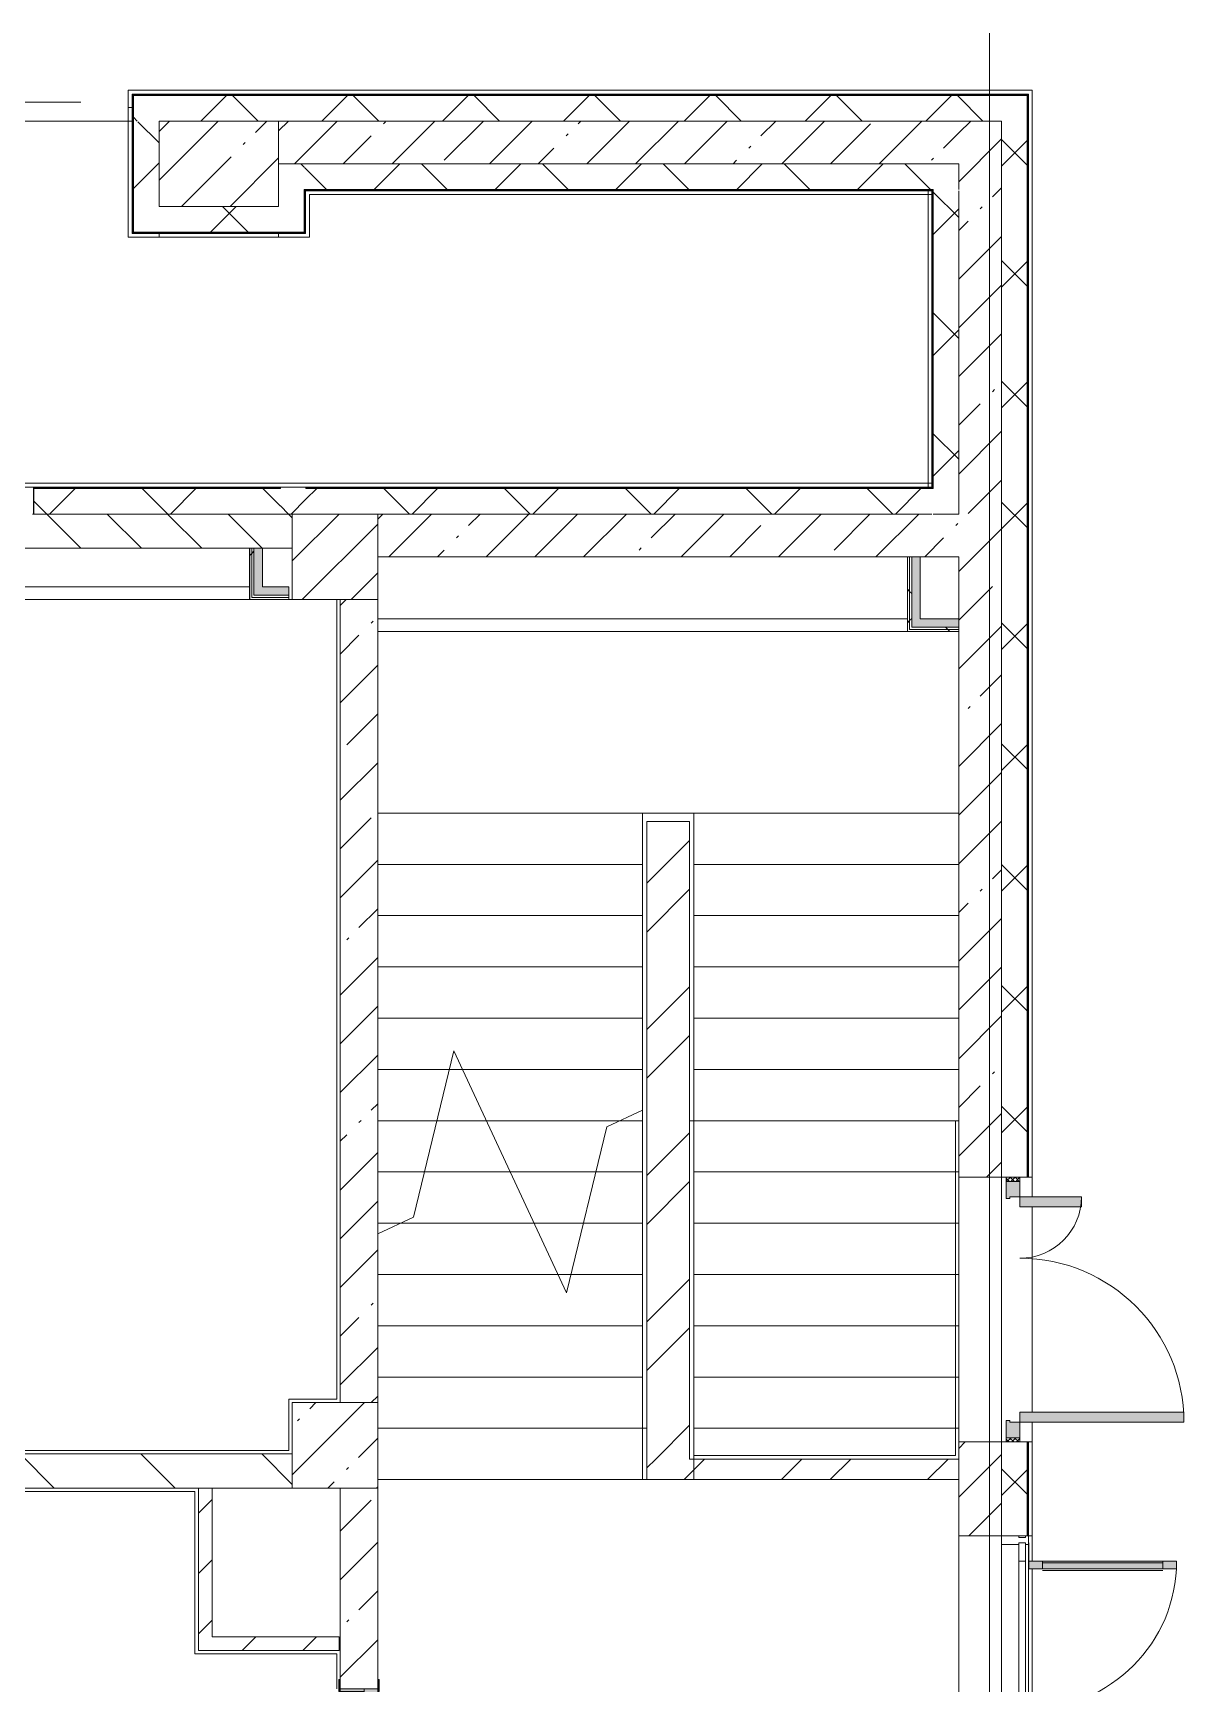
# Model space of a CAD drawing. Header units: millimetres. Extents: x -7229 to 193500, y -8553 to 29000.
# Drawn here: x 119412 to 126148, y 12254 to 21915 of the extents above; entities that cross this region are included whole.
import ezdxf

# ---------------------------------------------------------------- set-up
doc = ezdxf.new("R2010")
doc.units = ezdxf.units.MM
doc.linetypes.add('200_ШТРИХ__ш1_п0_6_', pattern=[800, 500, -300])
for name, color, linetype, lineweight, true_color in [('A-DETL-GENF-3', 7, 'Continuous', 5, 0xaaaaaa), ('A-DETL-GENF-4', 7, 'Continuous', 5, 0xe2e2e2), ('A-DOOR-1', 7, 'Continuous', 5, 0xaaaaaa), ('A-DOOR-2', 7, 'Continuous', 5, 0xe2e2e2), ('A-DOOR-FRAM-1', 7, 'Continuous', 5, 0xe2e2e2), ('A-DOOR-FRAM-2', 7, 'Continuous', 5, 0xaaaaaa), ('A-FLOR-1', 7, 'Continuous', 5, 0xaaaaaa), ('I-WALL-1', 7, 'Continuous', 5, 0xe7e7e7)]:
    doc.layers.add(name, color=color, linetype=linetype, lineweight=lineweight, true_color=true_color)
for name, color, linetype, lineweight in [('A-DETL-MBND-1', 7, '200_ШТРИХ__ш1_п0_6_', 9), ('A-GLAZ-CWMG', 7, 'Continuous', 5), ('A-WALL', 7, 'Continuous', 5), ('A-WALL-1', 7, 'Continuous', 9), ('I-WALL', 7, 'Continuous', 5), ('S-COLS', 7, 'Continuous', 5), ('S-STRS', 7, 'Continuous', 5), ('S-STRS-MBND', 7, 'Continuous', 5), ('Оси', 7, 'Continuous', 9)]:
    doc.layers.add(name, color=color, linetype=linetype, lineweight=lineweight)
pattern_1 = [(45, (0, 0), (-353.5534, 353.5534), []), (135, (0, 0), (-353.5534, -353.5534), [])]
pattern_2 = [(45, (0, 0), (-285.1231, 285.1231), []), (45, (285.12, 0), (-285.1231, 285.1231), [504.031, -100.806, 16.764, -84.042])]
pattern_3 = [(45, (0, 0), (-427.6843, 427.6843), []), (45, (285.1, 0), (-427.6843, 427.6843), [])]
pattern_4 = [(45, (0, 0), (-176.7767, 176.7767), [])]
pattern_5 = [(45, (0, 0), (-530.33, 530.33), []), (135, (0, 0), (-530.33, -530.33), [])]

# ---------------------------------------------------------------- blocks, each defined once
blk = doc.blocks.new('110_Дверь_СКБ_2Ст - Д-1_л_Лестничная клетка EIS60 2-32142534-1_2_1_птичка зашивка')
at = {"layer": 'A-DOOR-2'}
for points in [[(662.5, 1010), (612.5, 1010), (612.5, 110), (662.5, 110), (662.5, 786.4)], [(-637.5, 510), (-637.5, 110), (-587.5, 110), (-587.5, 510)], [(712.4, 30), (697.5, 30), (699.6, -110), (712.5, -110), (712.5, 30)]]:
    blk.add_hatch(color=256, dxfattribs=at).paths.add_polyline_path(points)
h = blk.add_hatch(color=256, dxfattribs=at)
h.paths.add_polyline_path([(662.5, 110), (662.5, 60), (652.5, 60), (652.5, 30), (712.5, 32.6), (712.5, 110)])
h.paths.add_polyline_path([(-637.5, 110), (-687.5, 110), (-687.2, 30), (-627.5, 35.6), (-627.5, 60), (-637.5, 60), (-637.5, 104.8)])
at = {"layer": 'A-DOOR-FRAM-1'}
for points in [[(-672.5, 118), (-742.5, 118), (-742.5, 110), (-672.5, 110)], [(729.9, 118), (697.5, 118), (697.5, 110), (767.5, 110), (767.5, 118)], [(-672.5, 30), (-687.5, 30), (-687.4, -110), (-672.5, -110), (-672.5, -21.5)], [(-687.4, -110), (-742.5, -110.2), (-742.5, -118), (-672.5, -118), (-674.5, -110)], [(767.5, -110), (697.5, -110), (698.9, -118), (767.5, -118)]]:
    blk.add_hatch(color=256, dxfattribs=at).paths.add_polyline_path(points)
at = {"layer": 'A-DOOR-1'}
for p, q in [((662.5, 1010), (612.5, 1010)), ((612.5, 1010), (612.5, 110)), ((662.5, 110), (662.5, 1010)), ((-637.5, 510), (-637.5, 110)), ((-587.5, 510), (-637.5, 510)), ((-587.5, 110), (-587.5, 510)), ((-637.5, 110), (-587.5, 110)), ((612.5, 110), (662.5, 110))]:
    blk.add_line(p, q, dxfattribs=at)
for centre, radius, start, end in [((662.5, 110), 900, 90, 180), ((-637.5, 110), 400, 360, 90)]:
    blk.add_arc(centre, radius, start, end, dxfattribs=at)
at = {"layer": 'A-DOOR-FRAM-2'}
for p, q in [((-672.5, 118), (-742.5, 118)), ((-742.5, 118), (-742.5, 110)), ((-742.5, 110), (-672.5, 110)), ((-637.5, 110), (-687.5, 110)), ((-687.5, 110), (-687.5, 30)), ((-672.5, 110), (-672.5, 118)), ((-637.5, 60), (-637.5, 110)), ((662.5, 110), (662.5, 60)), ((712.5, 110), (662.5, 110)), ((767.5, 118), (697.5, 118)), ((697.5, 118), (697.5, 110)), ((697.5, 110), (767.5, 110)), ((712.5, 30), (712.5, 110)), ((767.5, 110), (767.5, 118)), ((-687.5, 30), (-627.5, 30)), ((-672.5, 30), (-687.5, 30)), ((-687.5, 30), (-687.5, -110)), ((-672.5, -110), (-672.5, 30)), ((-627.5, 60), (-637.5, 60)), ((-627.5, 30), (-627.5, 60)), ((662.5, 60), (652.5, 60)), ((652.5, 60), (652.5, 30)), ((652.5, 30), (712.5, 30)), ((712.5, 30), (697.5, 30)), ((697.5, 30), (697.5, -110)), ((712.5, -110), (712.5, 30)), ((-672.5, -110), (-742.5, -110)), ((-742.5, -110), (-742.5, -118)), ((-742.5, -118), (-672.5, -118)), ((-687.5, -110), (-672.5, -110)), ((-672.5, -118), (-672.5, -110)), ((697.5, -110), (712.5, -110)), ((767.5, -110), (697.5, -110)), ((697.5, -110), (697.5, -118)), ((697.5, -118), (767.5, -118)), ((767.5, -118), (767.5, -110))]:
    blk.add_line(p, q, dxfattribs=at)
blk = doc.blocks.new('BSC_Колонна _Прямоугольная - 700х500-23282984-1_2_1_птичка зашивка')
at = {"layer": 'S-COLS'}
h = blk.add_hatch(dxfattribs=at)
h.set_pattern_fill('FP_89', color=256, style=0, pattern_type=2)
h.set_pattern_definition([(45, (-120500, -21150), (-285.1231, 285.1231), []), (45, (-120214.88, -21150), (-285.1231, 285.1231), [504.031, -100.806, 16.764, -84.042])])
h.paths.add_polyline_path([(350, -250), (350, 250), (-350, 250), (-350, -250)])
for p, q in [((350, 250), (-350, 250)), ((-350, 250), (-350, -250)), ((350, -250), (350, 250)), ((-350, -250), (350, -250))]:
    blk.add_line(p, q, dxfattribs=at)
blk = doc.blocks.new('110_Дверь_СКБ_2Ст_Наружная - ДН-3_1_л__ Двухстворчатая 1200 х2900 из подвала EI30-23667726-1_2_1_птичка зашивка')
at = {"layer": 'A-DOOR-1'}
h = blk.add_hatch(dxfattribs=at)
h.set_pattern_fill('FP_99', color=256, style=0, pattern_type=2)
h.set_pattern_definition([(135, (1526.41, 143.685), (-14.14214, -14.14214), []), (225, (1526.41, 143.685), (14.14214, -14.14214), [])])
h.paths.add_polyline_path([(794.5, -39.5), (794.5, 29), (769.5, 29), (769.9, -51), (794.5, -51)])
at = {"layer": 'A-DOOR-2'}
for points in [[(679.5, 31), (679.5, 989), (619.5, 989), (619.5, 29), (679.5, 29)], [(-580.5, 389), (-640.5, 389), (-640.5, 29), (-580.5, 31), (-580.5, 101)]]:
    blk.add_hatch(color=256, dxfattribs=at).paths.add_polyline_path(points)
h = blk.add_hatch(color=256, dxfattribs=at)
h.paths.add_polyline_path([(769.5, -50.6), (769.5, 29), (679.5, 29), (679.5, -31), (669.5, -31), (669.5, -51), (769.5, -51)])
h.paths.add_polyline_path([(-630.5, -46.7), (-630.5, -31), (-640.5, -31), (-640.5, 29), (-730.5, 29), (-730.5, -51), (-630.5, -51)])
at = {"layer": 'A-DOOR-FRAM-2'}
h = blk.add_hatch(dxfattribs=at)
h.set_pattern_fill('FP_100', color=256, style=0, pattern_type=2)
h.set_pattern_definition([(45, (-596.384, 143.685), (-14.1421, 14.1421), []), (135, (-596.384, 143.685), (-14.1421, -14.1421), [])])
h.paths.add_polyline_path([(-730.5, -51), (-730.5, 29), (-755.5, 29), (-755.5, -51)])
at = {"layer": 'A-DOOR-1'}
for p, q in [((679.5, 989), (619.5, 989)), ((619.5, 989), (619.5, 29)), ((679.5, 29), (679.5, 989)), ((-640.5, 389), (-640.5, 29)), ((-580.5, 389), (-640.5, 389)), ((-580.5, 29), (-580.5, 389)), ((-640.5, 29), (-580.5, 29)), ((619.5, 29), (679.5, 29))]:
    blk.add_line(p, q, dxfattribs=at)
for centre, radius, start, end in [((679.5, 29), 960, 90, 180), ((-640.5, 29), 360, 0, 90)]:
    blk.add_arc(centre, radius, start, end, dxfattribs=at)
at = {"layer": 'A-DOOR-FRAM-2'}
for p, q in [((-730.5, 29), (-755.5, 29)), ((-755.5, 29), (-755.5, -51)), ((-640.5, 29), (-730.5, 29)), ((-730.5, 29), (-730.5, -51)), ((-730.5, -51), (-730.5, 29)), ((-640.5, -31), (-640.5, 29)), ((679.5, 29), (679.5, -31)), ((769.5, 29), (679.5, 29)), ((769.5, -51), (769.5, 29)), ((794.5, 29), (769.5, 29)), ((769.5, 29), (769.5, -51)), ((794.5, -51), (794.5, 29)), ((-755.5, -51), (-730.5, -51)), ((-730.5, -51), (-630.5, -51)), ((-630.5, -31), (-640.5, -31)), ((-630.5, -51), (-630.5, -31)), ((679.5, -31), (669.5, -31)), ((669.5, -31), (669.5, -51)), ((669.5, -51), (769.5, -51)), ((769.5, -51), (794.5, -51))]:
    blk.add_line(p, q, dxfattribs=at)
blk = doc.blocks.new('Прямоугольный импост - Импост структурный с накладкой - 160мм-18691760-1_2_1_птичка зашивка')
at = {"layer": 'A-GLAZ-CWMG'}
for p, q in [((-50, 0), (-50, 17)), ((-50, 17), (0, 17)), ((0, 0), (-10, 0)), ((-10, 0), (-10, -40)), ((0, 17), (0, 0)), ((-50, -140), (-50, -40)), ((-10, -40), (0, -40)), ((0, -40), (0, -140)), ((0, -140), (-50, -140))]:
    blk.add_line(p, q, dxfattribs=at)
blk = doc.blocks.new('Дверь_Витражная_СКБ_2Ст - ВН-6-31912847-1_2_1_птичка зашивка')
at = {"layer": 'A-DETL-GENF-4'}
for points in [[(-643, -39), (-643, -370), (-598, -370), (-598, -20), (-643, -20)], [(562, -20), (562, -884), (607, -884), (607, -20)], [(607, -17), (607, -20), (705, -17)]]:
    blk.add_hatch(color=256, dxfattribs=at).paths.add_polyline_path(points)
at = {"layer": 'A-DETL-GENF-3'}
for p, q in [((-607, -20), (-715, -20)), ((-715, -20), (-607, -20)), ((-598, -20), (-643, -20)), ((-643, -370), (-643, -20)), ((-598, -20), (-643, -20)), ((-643, -20), (-643, -370)), ((-598, -370), (-598, -20)), ((-598, -370), (-598, -20)), ((562, -20), (607, -20)), ((562, -884), (562, -20)), ((562, -20), (562, -884)), ((607, -20), (562, -20)), ((607, -884), (607, -20)), ((607, -884), (607, -20)), ((607, -20), (715, -20)), ((607, -20), (715, -20)), ((-643, -100), (-598, -100)), ((-633, -290), (-633, -100)), ((-589, -290), (-589, -100)), ((553, -804), (553, -100)), ((607, -100), (562, -100)), ((597, -804), (597, -100)), ((-643, -290), (-598, -290)), ((-643, -370), (-598, -370)), ((-643, -370), (-598, -370)), ((607, -804), (562, -804)), ((607, -884), (562, -884)), ((562, -884), (607, -884))]:
    blk.add_line(p, q, dxfattribs=at)
at = {"layer": 'A-DOOR-1'}
for p, q in [((-715, 40), (-607, 40)), ((-715, 0), (-715, 40)), ((-607, 40), (-607, 0)), ((607, 40), (715, 40)), ((607, 0), (607, 40)), ((715, 40), (715, 0)), ((-607, 0), (-715, 0)), ((-607, -370), (-607, -20)), ((715, 0), (607, 0)), ((607, -884), (607, -20))]:
    blk.add_line(p, q, dxfattribs=at)
for centre, radius, start, end in [((-607, -20), 350, 270, 0), ((607, -20), 864, 180, 270)]:
    blk.add_arc(centre, radius, start, end, dxfattribs=at)
blk = doc.blocks.new('Прямоугольный импост - Импост структурный с накладкой - 160мм-23689444-1_2_1_птичка зашивка')
at = {"layer": 'A-GLAZ-CWMG'}
for p, q in [((125081, 13070), (125081, 11660)), ((125238, 13070), (125238, 11660)), ((125181, 12972), (125181, 11758)), ((125221, 12972), (125221, 11758))]:
    blk.add_line(p, q, dxfattribs=at)
blk = doc.blocks.new('BSC_Колонна _Прямоугольная - 500х500-V93-1_2_1_птичка зашивка')
at = {"layer": 'S-COLS'}
h = blk.add_hatch(dxfattribs=at)
h.set_pattern_fill('FP_103', color=256, style=0, pattern_type=2)
h.set_pattern_definition([(45, (-121180, -18850), (-285.1231, 285.1231), []), (45, (-120894.88, -18850), (-285.1231, 285.1231), [504.031, -100.806, 16.764, -84.042])])
h.paths.add_polyline_path([(230, -250), (250, -250), (250, 250), (-250, 250), (-250, -250), (30, -250)])
for p, q in [((250, 250), (-250, 250)), ((-250, 250), (-250, -250)), ((250, -250), (250, 250)), ((-250, -250), (250, -250))]:
    blk.add_line(p, q, dxfattribs=at)
blk = doc.blocks.new('BSC_Колонна _Прямоугольная - 500х500-22291386-1_2_1_птичка зашивка')
at = {"layer": 'S-COLS'}
h = blk.add_hatch(dxfattribs=at)
h.set_pattern_fill('FP_104', color=256, style=0, pattern_type=2)
h.set_pattern_definition([(45, (-121180, -13650), (-285.1231, 285.1231), []), (45, (-120894.88, -13650), (-285.1231, 285.1231), [504.031, -100.806, 16.764, -84.042])])
h.paths.add_polyline_path([(250, -250), (250, 250), (-250, 250), (-250, -250), (109, -250)])
for p, q in [((250, 250), (-250, 250)), ((-250, 250), (-250, -250)), ((250, -250), (250, 250)), ((-250, -250), (250, -250))]:
    blk.add_line(p, q, dxfattribs=at)
blk = doc.blocks.new('BSC_Колонна _Прямоугольная - 500х500-V100-1_2_1_птичка зашивка')
at = {"layer": 'S-COLS'}
for p, q in [((250, 250), (-250, 250)), ((-250, 250), (-250, -250)), ((250, -250), (250, 250)), ((-250, -250), (250, -250))]:
    blk.add_line(p, q, dxfattribs=at)
blk = doc.blocks.new('Зашивка приборов отопления2 - Зашивка приборов отопления-33269377-1_2_1_птичка зашивка')
at = {"layer": 'A-WALL'}
for p, q in [((119410, 18900), (118210, 18900)), ((120680.1, 18675), (120680.1, 18900)), ((118010, 18675), (120680.1, 18675)), ((120680.1, 18675), (118010, 18675)), ((120680.1, 18600), (120680.1, 18675)), ((118010, 18600), (120680.1, 18600))]:
    blk.add_line(p, q, dxfattribs=at)
blk = doc.blocks.new('Зашивка приборов отопления3 - Зашивка приборов отопления-33270266-1_2_1_птичка зашивка')
at = {"layer": 'A-WALL'}
for p, q in [((121430, 18487.5), (124530, 18487.5)), ((124530, 18487.5), (121430, 18487.5)), ((121430, 18412.5), (124530, 18412.5))]:
    blk.add_line(p, q, dxfattribs=at)

msp = doc.modelspace()

# ---------------------------------------------------------------- hatches: boundary and pattern name
at = {"layer": 'A-WALL'}
h = msp.add_hatch(dxfattribs=at)
h.set_pattern_fill('FP_20', color=256, style=0, pattern_type=2)
h.set_pattern_definition(pattern_1)
h.paths.add_polyline_path([(125080, 21400), (125075.6, 21550), (120000, 21550), (120000, 21400), (124830, 21400)])
h = msp.add_hatch(dxfattribs=at)
h.set_pattern_fill('FP_20', color=256, style=0, pattern_type=2)
h.set_pattern_definition(pattern_1)
h.paths.add_polyline_path([(125230, -250), (125230, 7700), (125080, 7700), (125080, -250), (125190, -250)])
h.paths.add_polyline_path([(125230, 8900), (125230, 10820), (125080, 10820), (125080, 8900), (125228.4, 8900)])
h.paths.add_polyline_path([(125230, 13120), (125230, 13670), (125080, 13670), (125080, 13120), (125190, 13120)])
h.paths.add_polyline_path([(125230, 15220), (125230, 21550), (125080, 21550), (125080, 15220), (125190, 15220)])
h = msp.add_hatch(dxfattribs=at)
h.set_pattern_fill('FP_20', color=256, style=0, pattern_type=2)
h.set_pattern_definition(pattern_1)
h.paths.add_polyline_path([(120000, 20750), (120150, 20750), (120150, 21400), (120000, 21395.4), (120000, 20786.2)])
h = msp.add_hatch(dxfattribs=at)
h.set_pattern_fill('FP_20', color=256, style=0, pattern_type=2)
h.set_pattern_definition(pattern_1)
h.paths.add_polyline_path([(120919.2, 20750), (121000, 20750), (121000, 21150), (120850, 21150), (120850, 20750), (120871.6, 20750)])
h = msp.add_hatch(dxfattribs=at)
h.set_pattern_fill('FP_20', color=256, style=0, pattern_type=2)
h.set_pattern_definition(pattern_1)
h.paths.add_polyline_path([(124680, 21000), (124830, 21000), (124830, 21150), (121000, 21150), (121003, 21000), (124627.4, 21000)])
h = msp.add_hatch(dxfattribs=at)
h.set_pattern_fill('FP_20', color=256, style=0, pattern_type=2)
h.set_pattern_definition(pattern_1)
h.paths.add_polyline_path([(124680, 19100), (124830, 19100), (124830, 21000), (124680, 20997), (124680, 19250)])
h = msp.add_hatch(dxfattribs=at)
h.set_pattern_fill('FP_20', color=256, style=0, pattern_type=2)
h.set_pattern_definition(pattern_1)
h.paths.add_polyline_path([(120850, 20750), (120850, 20900), (120150, 20900), (120150, 20750)])
h = msp.add_hatch(dxfattribs=at)
h.set_pattern_fill('FP_20', color=256, style=0, pattern_type=2)
h.set_pattern_definition(pattern_1)
h.paths.add_polyline_path([(120852, 19100), (120860, 19100), (120857, 19250), (119418, 19250), (119418, 19100), (120026.3, 19100)])
h.paths.add_polyline_path([(112820.4, 19100), (112800.4, 19218.2), (112805.8, 19100)])
h.paths.add_polyline_path([(116454.8, 19100), (118202, 19100), (118202, 19250), (115500.4, 19250), (115500.4, 19100), (116100.4, 19100)])
h.paths.add_polyline_path([(112900.4, 19100), (112908.8, 19100), (112890.4, 19125), (112899, 19103.7)])
h.paths.add_polyline_path([(112856.3, 19158.9), (112857.5, 19170.9), (112850.4, 19180.7), (112850.4, 19250), (112800.3, 19250), (112805.8, 19228.8), (112850.4, 19167.1)])
h = msp.add_hatch(dxfattribs=at)
h.set_pattern_fill('FP_20', color=256, style=0, pattern_type=2)
h.set_pattern_definition(pattern_1)
h.paths.add_polyline_path([(120930, 19100), (121010, 19100), (121010, 19258), (120860, 19258), (120860, 19100), (120919.2, 19100)])
h = msp.add_hatch(dxfattribs=at)
h.set_pattern_fill('FP_20', color=256, style=0, pattern_type=2)
h.set_pattern_definition(pattern_1)
h.paths.add_polyline_path([(122704.9, 19100), (124680, 19100), (124677, 19250), (121010, 19250), (121010, 19100), (121430, 19100)])
h = msp.add_hatch(dxfattribs=at)
h.set_pattern_fill('FP_2', color=256, style=0, pattern_type=2)
h.set_pattern_definition([(135, (0, 0), (-176.7767, -176.7767), [])])
h.paths.add_polyline_path([(120930, 18900), (120930, 19100), (119410, 19100), (119410, 18900), (120919.2, 18900)])
h.paths.add_polyline_path([(118030, 18900), (118210, 18900), (118205, 19100), (118010, 19100), (118010, 18900)])
at = {"layer": 'I-WALL'}
h = msp.add_hatch(dxfattribs=at)
h.set_pattern_fill('FP_1', color=256, style=0, pattern_type=2)
h.set_pattern_definition(pattern_2)
h.paths.add_polyline_path([(124615.6, 21150), (124830, 21150), (124830, 21400), (120850, 21400), (120850, 21150), (124490.6, 21150)])
h = msp.add_hatch(dxfattribs=at)
h.set_pattern_fill('FP_1', color=256, style=0, pattern_type=2)
h.set_pattern_definition(pattern_2)
h.paths.add_polyline_path([(124830, 10600), (125080, 10600), (125080, 10820), (124830, 10820), (124830, 10810.4)])
h.paths.add_polyline_path([(125080, 13120), (125080, 13670), (124830, 13670), (124830, 13120)])
h.paths.add_polyline_path([(125080, 15220), (125080, 21400), (124830, 21400), (124830, 15220), (124939.5, 15220)])
h = msp.add_hatch(dxfattribs=at)
h.set_pattern_fill('FP_1', color=256, style=0, pattern_type=2)
h.set_pattern_definition(pattern_2)
h.paths.add_polyline_path([(124490.6, 18850), (124830, 18850), (124830, 19100), (121430, 19100), (121430, 18850), (123280, 18850)])
h = msp.add_hatch(dxfattribs=at)
h.set_pattern_fill('FP_112', color=256, style=0, pattern_type=2)
h.set_pattern_definition(pattern_5)
h.paths.add_polyline_path([(120690, 18612.5), (120693.1, 18612.5), (120693.1, 18900), (120680.6, 18900), (120680.6, 18612.5)])
h = msp.add_hatch(dxfattribs=at)
h.set_pattern_fill('FP_112', color=256, style=0, pattern_type=2)
h.set_pattern_definition(pattern_5)
h.paths.add_polyline_path([(120705.6, 18625), (120705.6, 18900), (120693.1, 18900), (120693.1, 18625)])
h = msp.add_hatch(dxfattribs=at)
h.set_pattern_fill('FP_112', color=256, style=0, pattern_type=2)
h.set_pattern_definition(pattern_5)
h.paths.add_polyline_path([(124542.5, 18425), (124542.5, 18850), (124530, 18850), (124530, 18425)])
h = msp.add_hatch(dxfattribs=at)
h.set_pattern_fill('FP_112', color=256, style=0, pattern_type=2)
h.set_pattern_definition(pattern_5)
h.paths.add_polyline_path([(124555, 18437.5), (124555, 18850), (124542.5, 18849), (124542.5, 18437.5)])
h = msp.add_hatch(dxfattribs=at)
h.set_pattern_fill('FP_1', color=256, style=0, pattern_type=2)
h.set_pattern_definition(pattern_2)
h.paths.add_polyline_path([(121430, 10380), (121430, 10825), (121210, 10825), (121210, 10380)])
h.paths.add_polyline_path([(121210, 12225), (121430, 12225), (121430, 13400), (121210, 13400), (121210, 12280)])
h.paths.add_polyline_path([(121392.5, 13900), (121430, 13900), (121430, 18600), (121210, 18600), (121210, 13900), (121328.5, 13900)])
h = msp.add_hatch(dxfattribs=at)
h.set_pattern_fill('FP_112', color=256, style=0, pattern_type=2)
h.set_pattern_definition(pattern_5)
h.paths.add_polyline_path([(124830, 18412.5), (124829, 18425), (124530, 18425), (124530, 18412.5), (124828.9, 18412.5)])
h = msp.add_hatch(dxfattribs=at)
h.set_pattern_fill('FP_112', color=256, style=0, pattern_type=2)
h.set_pattern_definition(pattern_5)
h.paths.add_polyline_path([(124829, 18425), (124830, 18425), (124828, 18437.5), (124542.5, 18437.5), (124542.5, 18425), (124605, 18425)])
h = msp.add_hatch(dxfattribs=at)
h.set_pattern_fill('FP_71', color=256, style=0, pattern_type=2)
h.set_pattern_definition(pattern_3)
h.paths.add_polyline_path([(123005, 13570), (123255, 13570), (123255, 17300), (123005, 17300), (123005, 13750)])
h = msp.add_hatch(dxfattribs=at)
h.set_pattern_fill('FP_19', color=256, style=0, pattern_type=2)
h.set_pattern_definition([(135, (0, 0), (-353.5534, -353.5534), [])])
h.paths.add_polyline_path([(120919.2, 13400), (120930, 13400), (120930, 13600), (116100, 13600), (116100, 13400), (120460, 13400)])
h = msp.add_hatch(dxfattribs=at)
h.set_pattern_fill('FP_71', color=256, style=0, pattern_type=2)
h.set_pattern_definition(pattern_3)
h.paths.add_polyline_path([(123280, 13450), (124830, 13450), (124830, 13570), (123005, 13570), (123005, 13450), (123255, 13450)])
h = msp.add_hatch(dxfattribs=at)
h.set_pattern_fill('FP_18', color=256, style=0, pattern_type=2)
h.set_pattern_definition(pattern_4)
h.paths.add_polyline_path([(120380, 12450), (120460, 12450), (120460, 13400), (120380, 13400), (120380, 12570.8)])
h = msp.add_hatch(dxfattribs=at)
h.set_pattern_fill('FP_18', color=256, style=0, pattern_type=2)
h.set_pattern_definition(pattern_4)
h.paths.add_polyline_path([(121205, 12450), (121205, 12530), (120460, 12530), (120460, 12450), (121190, 12450)])
at = {"layer": 'I-WALL-1'}
for points in [[(120755.6, 18675), (120755.6, 18900), (120705.6, 18900), (120705.6, 18675)], [(124605, 18487.5), (124605, 18850), (124555, 18848), (124555, 18487.5)], [(120755.6, 18625), (120910, 18625), (120910, 18675), (120705.6, 18675), (120705.6, 18625)], [(124828, 18437.5), (124830, 18439), (124830, 18487.5), (124555, 18487.5), (124555, 18437.5)]]:
    msp.add_hatch(color=256, dxfattribs=at).paths.add_polyline_path(points)

# ---------------------------------------------------------------- linework, layer by layer
at = {"layer": 'A-DETL-MBND-1'}
for p, q in [((111192.6, 21510), (119970, 21510)), ((119970, 21400), (111272.2, 21400))]:
    msp.add_line(p, q, dxfattribs=at)
at = {"layer": 'A-FLOR-1'}
for p, q in [((119970, 21400), (111272.2, 21400)), ((120910, 18600), (120930, 18600)), ((121190, 18600), (121190, 13920)), ((124830, 15550), (123255, 15550)), ((123280, 15550), (123280, 13590)), ((124810, 13590), (124810, 15550)), ((120910, 13920), (120910, 13620)), ((121190, 13920), (120910, 13920)), ((123005, 13750), (122980, 13750)), ((120910, 13620), (118030, 13620)), ((123280, 13590), (124810, 13590)), ((123005, 13450), (122980, 13450)), ((113674.2, 13380), (120360, 13380)), ((120360, 12430), (120360, 13380)), ((121190, 12430), (120360, 12430)), ((121190, 12225), (121190, 12430))]:
    msp.add_line(p, q, dxfattribs=at)
at = {"layer": 'A-WALL'}
for p, q in [((119970, 21580), (125260, 21580)), ((119970, 20720), (119970, 21580)), ((125238, 21558), (119992, 21558)), ((119992, 21558), (119992, 20742)), ((125238, 15220), (125238, 21558)), ((125260, 21580), (125260, 15105)), ((119992, 21479), (119970, 21479)), ((119992, 21400), (119970, 21400)), ((120850, 21400), (125080, 21400)), ((121008, 20992), (124672, 20992)), ((121008, 20742), (121008, 20992)), ((124672, 20970), (121030, 20970)), ((121030, 20970), (121030, 20720)), ((124650, 19258), (124650, 20992)), ((124672, 20992), (124672, 19258)), ((121030, 20720), (119970, 20720)), ((119992, 20742), (121008, 20742)), ((120150, 20742), (120150, 20720)), ((120850, 20720), (120850, 20742)), ((115352.4, 19280), (124672.1, 19280)), ((121010, 19258), (115500.4, 19258)), ((124672, 19258), (121010, 19258)), ((118010, 18900), (120930, 18900)), ((125080, 15220), (125108, 15220)), ((125080, 13670), (125080, 15220)), ((125188, 15220), (125260, 15220)), ((125260, 15045), (125260, 13845)), ((125260, 13785), (125260, 12972)), ((125108, 13670), (125080, 13670)), ((125260, 13670), (125188, 13670)), ((125238, 13120), (125238, 13670)), ((125080, 13120), (125260, 13120)), ((125080, 10820), (125080, 13120)), ((125260, 12927), (125260, 11767))]:
    msp.add_line(p, q, dxfattribs=at)
at = {"layer": 'A-WALL-1'}
for p, q in [((119997, 21553), (125233, 21553)), ((119997, 20747), (119997, 21553)), ((120000, 21550), (125230, 21550)), ((120000, 20750), (120000, 21550)), ((125230, 15220), (125230, 21550)), ((125233, 15220), (125233, 21553)), ((125080, 21400), (125080, 15220)), ((121008, 21150), (121000, 21150)), ((124830, 21000), (124830, 21150)), ((124680, 21000), (121000, 21000)), ((121000, 20750), (121000, 21000)), ((124677, 20997), (121003, 20997)), ((121003, 20747), (121003, 20997)), ((121008, 20997), (121008, 20992)), ((124677, 19253), (124677, 20997)), ((124680, 19250), (124680, 21000)), ((124830, 20992), (124830, 19100)), ((121003, 20747), (119997, 20747)), ((121000, 20750), (120000, 20750)), ((119415, 19253), (119415, 19100)), ((120857, 19253), (119415, 19253)), ((120860, 19250), (119418, 19250)), ((119418, 19250), (119418, 19100)), ((120852, 19253), (120852, 19258)), ((120857, 19258), (120857, 19253)), ((120860, 19258), (120860, 19250)), ((121010, 19250), (121010, 19258)), ((121010, 19253), (124677, 19253)), ((121010, 19250), (124680, 19250)), ((120930, 19100), (119410, 19100)), ((124680, 19100), (124830, 19100)), ((120693.1, 18900), (120693.1, 18612.5)), ((120705.6, 18900), (120705.6, 18625)), ((124605, 18850), (124530, 18850)), ((124542.5, 18850), (124542.5, 18425)), ((124555, 18850), (124555, 18437.5)), ((120693.1, 18612.5), (120910, 18612.5)), ((120705.6, 18625), (120910, 18625)), ((124830, 18412.5), (124830, 18487.5)), ((124542.5, 18425), (124830, 18425)), ((124555, 18437.5), (124830, 18437.5)), ((125080, 13670), (125080, 13120)), ((125230, 13120), (125230, 13670)), ((125233, 13120), (125233, 13670)), ((124830, 13450), (124830, 13570)), ((120460, 13400), (120380, 13400))]:
    msp.add_line(p, q, dxfattribs=at)
at = {"layer": 'I-WALL'}
for p, q in [((124830, 21400), (120850, 21400)), ((120850, 21150), (124830, 21150)), ((124672, 19100), (121430, 19100)), ((120680.6, 18900), (120680.6, 18600)), ((120755.6, 18675), (120755.6, 18900)), ((121430, 18850), (124530, 18850)), ((124530, 18850), (124530, 18412.5)), ((124605, 18850), (124830, 18850)), ((124605, 18487.5), (124605, 18850)), ((124830, 18850), (124830, 18487.5)), ((120910, 18675), (120755.6, 18675)), ((120910, 18600), (120910, 18675)), ((120680.6, 18600), (120910, 18600)), ((121210, 18600), (121210, 13900)), ((121430, 13900), (121430, 18600)), ((124830, 18487.5), (124605, 18487.5)), ((124530, 18412.5), (124830, 18412.5)), ((124830, 18412.5), (124830, 13570)), ((123005, 17300), (123005, 13450)), ((123255, 17300), (123005, 17300)), ((123255, 13570), (123255, 17300)), ((124830, 15220), (125080, 15220)), ((125080, 13670), (124830, 13670)), ((120930, 13600), (118010, 13600)), ((124830, 13570), (123255, 13570)), ((123005, 13450), (124830, 13450)), ((124830, 10600), (124830, 13450)), ((116100, 13400), (120380, 13400)), ((120380, 13400), (120380, 12450)), ((120460, 13400), (120930, 13400)), ((120460, 12530), (120460, 13400)), ((121210, 13400), (121210, 12280)), ((121430, 12280), (121430, 13400)), ((124830, 13120), (125080, 13120)), ((121205, 12530), (120460, 12530)), ((121205, 12450), (121205, 12530)), ((120380, 12450), (121205, 12450))]:
    msp.add_line(p, q, dxfattribs=at)
at = {"layer": 'S-STRS'}
for p, q in [((121430, 17350), (122980, 17350)), ((121430, 17350), (122980, 17350)), ((122980, 17350), (123280, 17350)), ((122980, 17050), (122980, 17350)), ((124830, 17350), (123280, 17350)), ((123280, 17350), (123280, 17050)), ((124830, 17350), (123280, 17350)), ((121430, 17050), (122980, 17050)), ((121430, 17050), (122980, 17050)), ((122980, 16750), (122980, 17050)), ((123280, 17050), (123280, 16750)), ((124830, 17050), (123280, 17050)), ((124830, 17050), (123280, 17050)), ((121430, 16750), (122980, 16750)), ((121430, 16750), (122980, 16750)), ((122980, 16450), (122980, 16750)), ((123280, 16750), (123280, 16450)), ((124830, 16750), (123280, 16750)), ((124830, 16750), (123280, 16750)), ((121430, 16450), (122980, 16450)), ((121430, 16450), (122980, 16450)), ((122980, 16150), (122980, 16450)), ((123280, 16450), (123280, 16150)), ((124830, 16450), (123280, 16450)), ((124830, 16450), (123280, 16450)), ((121430, 16150), (122980, 16150)), ((121430, 16150), (122980, 16150)), ((122980, 15850), (122980, 16150)), ((123280, 16150), (123280, 15850)), ((124830, 16150), (123280, 16150)), ((124830, 16150), (123280, 16150)), ((121430, 15850), (121848.6, 15850)), ((121430, 15850), (121848.6, 15850)), ((121848.6, 15850), (121925.2, 15850)), ((121848.6, 15850), (121925.2, 15850)), ((121925.2, 15850), (122980, 15850)), ((121925.2, 15850), (122980, 15850)), ((122980, 15611.4), (122980, 15850)), ((123280, 15850), (123280, 15550)), ((124830, 15850), (123280, 15850)), ((124830, 15850), (123280, 15850)), ((122980, 15550), (122980, 15611.4)), ((121430, 15550), (121775.7, 15550)), ((121430, 15550), (121775.7, 15550)), ((121775.7, 15550), (122065.1, 15550)), ((121775.7, 15550), (122065.1, 15550)), ((122065.1, 15550), (122848.4, 15550)), ((122065.1, 15550), (122848.4, 15550)), ((122848.4, 15550), (122980, 15550)), ((122848.4, 15550), (122980, 15550)), ((122980, 15250), (122980, 15550)), ((124830, 15550), (123280, 15550)), ((121430, 15250), (121702.8, 15250)), ((121430, 15250), (121702.8, 15250)), ((121702.8, 15250), (122205, 15250)), ((121702.8, 15250), (122205, 15250)), ((122205, 15250), (122704.9, 15250)), ((122205, 15250), (122704.9, 15250)), ((122707.2, 15250), (122980, 15250)), ((122707.2, 15250), (122980, 15250)), ((122980, 14950), (122980, 15250)), ((121430, 14950), (121561.6, 14950)), ((121430, 14950), (121561.6, 14950)), ((121561.6, 14950), (122344.9, 14950)), ((121561.6, 14950), (122344.9, 14950)), ((122344.9, 14950), (122634.3, 14950)), ((122344.9, 14950), (122634.3, 14950)), ((122634.3, 14950), (122980, 14950)), ((122634.3, 14950), (122980, 14950)), ((122980, 14650), (122980, 14950)), ((121430, 14650), (122484.8, 14650)), ((121430, 14650), (122484.8, 14650)), ((122484.8, 14650), (122561.4, 14650)), ((122484.8, 14650), (122561.4, 14650)), ((122561.4, 14650), (122980, 14650)), ((122561.4, 14650), (122980, 14650)), ((122980, 14350), (122980, 14650)), ((121430, 14350), (122980, 14350)), ((121430, 14350), (122980, 14350)), ((122980, 14050), (122980, 14350)), ((121430, 14050), (122980, 14050)), ((121430, 14050), (122980, 14050)), ((122980, 13750), (122980, 14050)), ((121430, 13750), (122980, 13750)), ((121430, 13750), (122980, 13750)), ((122980, 13450), (122980, 13750)), ((121430, 13450), (122980, 13450)), ((121430, 13450), (122980, 13450))]:
    msp.add_line(p, q, dxfattribs=at)
at = {"layer": 'S-STRS-MBND'}
for p, q in [((121430, 18850), (121430, 17350)), ((124830, 18850), (121430, 18850)), ((124830, 17350), (124830, 18850)), ((121430, 17350), (122980, 17350)), ((121430, 15550), (121430, 17350)), ((121430, 17350), (122980, 17350)), ((122980, 17350), (123280, 17350)), ((122980, 15611.4), (122980, 17350)), ((124830, 17350), (123280, 17350)), ((123280, 17350), (123280, 13450)), ((124830, 17350), (123280, 17350)), ((124830, 17350), (124830, 13450)), ((121430, 17050), (122980, 17050)), ((121430, 17050), (122980, 17050)), ((124830, 17050), (123280, 17050)), ((124830, 17050), (123280, 17050)), ((121430, 16750), (122980, 16750)), ((121430, 16750), (122980, 16750)), ((124830, 16750), (123280, 16750)), ((124830, 16750), (123280, 16750)), ((121430, 16450), (122980, 16450)), ((121430, 16450), (122980, 16450)), ((124830, 16450), (123280, 16450)), ((124830, 16450), (123280, 16450)), ((121430, 16150), (122980, 16150)), ((121430, 16150), (122980, 16150)), ((124830, 16150), (123280, 16150)), ((124830, 16150), (123280, 16150)), ((121874.8, 15958.1), (121638.6, 14985.9)), ((122535.2, 14541.9), (121874.8, 15958.1)), ((121430, 15850), (121848.6, 15850)), ((121430, 15850), (121848.6, 15850)), ((121925.2, 15850), (122980, 15850)), ((121925.2, 15850), (122980, 15850)), ((124830, 15850), (123280, 15850)), ((124830, 15850), (123280, 15850)), ((122980, 15611.4), (122771.4, 15514.1)), ((121430, 15550), (121775.7, 15550)), ((121430, 15550), (121775.7, 15550)), ((122065.1, 15550), (122848.4, 15550)), ((122065.1, 15550), (122848.4, 15550)), ((122771.4, 15514.1), (122535.2, 14541.9)), ((124830, 15550), (123280, 15550)), ((124830, 15550), (123280, 15550)), ((121430, 15250), (121702.8, 15250)), ((121430, 15250), (121702.8, 15250)), ((122205, 15250), (122707.2, 15250)), ((122205, 15250), (122707.2, 15250)), ((124830, 15250), (123280, 15250)), ((124830, 15250), (123280, 15250)), ((121638.6, 14985.9), (121430, 14888.6)), ((121430, 14950), (121561.6, 14950)), ((121430, 14950), (121561.6, 14950)), ((122344.9, 14950), (122634.3, 14950)), ((122344.9, 14950), (122634.3, 14950)), ((124830, 14950), (123280, 14950)), ((124830, 14950), (123280, 14950)), ((122484.8, 14650), (122561.4, 14650)), ((122484.8, 14650), (122561.4, 14650)), ((124830, 14650), (123280, 14650)), ((124830, 14650), (123280, 14650)), ((124830, 14350), (123280, 14350)), ((124830, 14350), (123280, 14350)), ((124830, 14050), (123280, 14050)), ((124830, 14050), (123280, 14050)), ((124830, 13750), (123280, 13750)), ((124830, 13750), (123280, 13750)), ((124830, 13450), (123280, 13450))]:
    msp.add_line(p, q, dxfattribs=at)
at = {"layer": 'Оси'}
msp.add_line((125010, 10029.8), (125010, 21915.1), dxfattribs=at)

# ---------------------------------------------------------------- block references
at = {"layer": 'A-DOOR-1'}
for name, p, rotation in [('110_Дверь_СКБ_2Ст_Наружная - ДН-3_1_л__ Двухстворчатая 1200 х2900 из подвала EI30-23667726-1_2_1_птичка зашивка', (125159, 14464.5), 269.9999999999999), ('Дверь_Витражная_СКБ_2Ст - ВН-6-31912847-1_2_1_птичка зашивка', (125221, 12365), 89.99999999999957), ('110_Дверь_СКБ_2Ст - Д-1_л_Лестничная клетка EIS60 2-32142534-1_2_1_птичка зашивка', (121320, 11537.5), 269.9999999999999)]:
    msp.add_blockref(name, p, dxfattribs=dict(at, rotation=rotation))
at = {"layer": 'A-GLAZ-CWMG', "extrusion": (0, 0, -1), "rotation": 90.00000000000044}
msp.add_blockref('Прямоугольный импост - Импост структурный с накладкой - 160мм-18691760-1_2_1_птичка зашивка', (-125221, 13120), dxfattribs=at)
at = {"layer": 'A-GLAZ-CWMG'}
msp.add_blockref('Прямоугольный импост - Импост структурный с накладкой - 160мм-23689444-1_2_1_птичка зашивка', (0, 0), dxfattribs=at)
at = {"layer": 'A-WALL'}
for name in ['Зашивка приборов отопления2 - Зашивка приборов отопления-33269377-1_2_1_птичка зашивка', 'Зашивка приборов отопления3 - Зашивка приборов отопления-33270266-1_2_1_птичка зашивка']:
    msp.add_blockref(name, (0, 0), dxfattribs=at)
at = {"layer": 'S-COLS'}
for name, p in [('BSC_Колонна _Прямоугольная - 700х500-23282984-1_2_1_птичка зашивка', (120500, 21150)), ('BSC_Колонна _Прямоугольная - 500х500-V93-1_2_1_птичка зашивка', (121180, 18850)), ('BSC_Колонна _Прямоугольная - 500х500-V100-1_2_1_птичка зашивка', (121180, 18850)), ('BSC_Колонна _Прямоугольная - 500х500-22291386-1_2_1_птичка зашивка', (121180, 13650))]:
    msp.add_blockref(name, p, dxfattribs=at)

doc.saveas('drawing.dxf')
